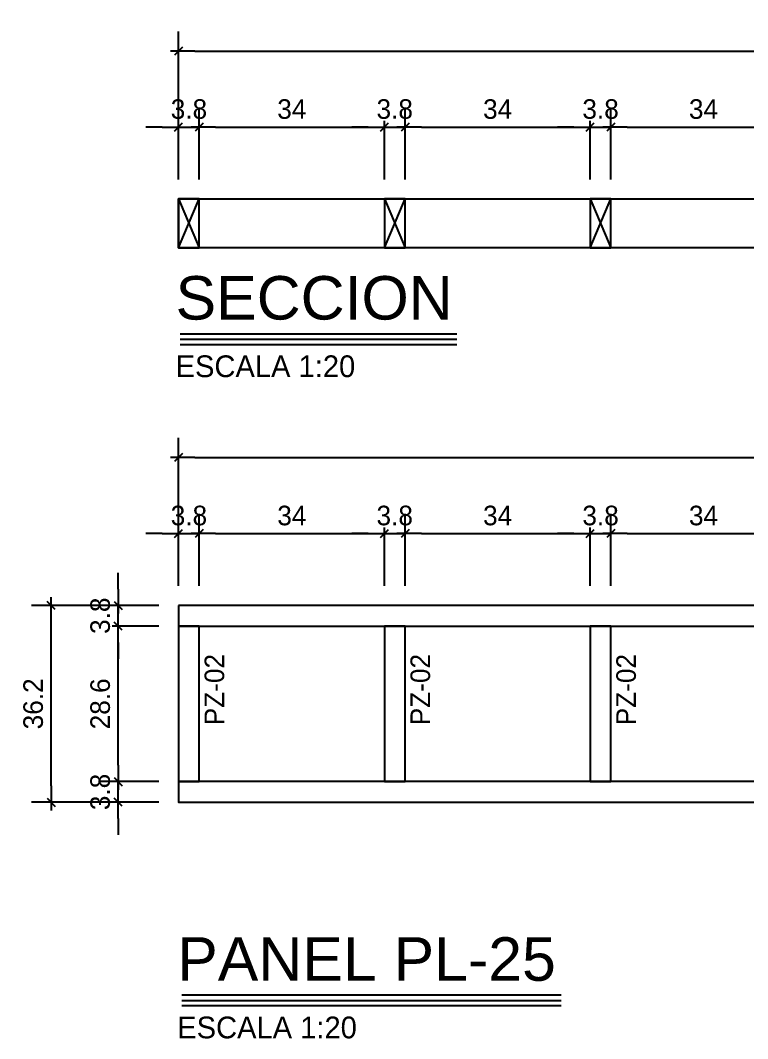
# Model space of a CAD drawing. Header units: millimetres. Extents: x 19458 to 19801, y 4351 to 4752.
# Drawn here: x 19607.777 to 19609.113, y 4506.953 to 4508.825 of the extents above; entities that cross this region are included whole.
import ezdxf
from ezdxf.enums import TextEntityAlignment as Align

# ---------------------------------------------------------------- set-up
doc = ezdxf.new("R2010")
doc.units = ezdxf.units.MM
for name, color, linetype in [('0 @ 0.2', 7, 'Continuous'), ('PANELES PARED', 2, 'Continuous'), ('TEXTO @ 0.2', 2, 'Continuous'), ('TEXTOS TITULOS @ 0.2', 3, 'Continuous')]:
    doc.layers.add(name, color=color, linetype=linetype)
doc.styles.add('century gothic', font='GOTHIC.TTF')
doc.styles.add('NOTAS', font='GOTHIC.TTF')
doc.styles.add('SMCtitulos', font='sanss___.ttf')
doc.dimstyles.new('ANOTATIVE CM SMCONSTRUCCIONES', dxfattribs={"dimscale": 0, "dimtxt": 0.18, "dimasz": 0.15, "dimexe": 0.18, "dimexo": 0.18, "dimgap": 0.07, "dimtad": 1, "dimdec": 1, "dimlfac": 100, "dimdsep": 46, "dimtxsty": 'century gothic', "dimblk1": 'FLECHA1', "dimblk2": 'FLECHA1', "dimsah": 1, "dimcen": 0.18, "dimdle": 0.075, "dimclrd": 1, "dimclre": 1, "dimclrt": 2, "dimaunit": 1, "dimadec": 0, "dimazin": 2, "dimtfac": 0.75, "dimtdec": 1, "dimtix": 1, "dimtmove": 2, "dimatfit": 3, "dimfxl": 0.09, "dimtvp": 1.5, "dimtfill": 1, "dimtolj": 1, "dimtzin": 0, "dimarcsym": 0})

# ---------------------------------------------------------------- blocks, each defined once
blk = doc.blocks.new('PL15')
at = {"layer": 'PANELES PARED'}
for points in [[(19458.741, 4500.7915), (19458.741, 4500.7535), (19461.2244, 4500.7535), (19461.2244, 4500.7915)], [(19458.779, 4500.7535), (19458.741, 4500.7535), (19458.741, 4500.4675), (19458.779, 4500.4675)], [(19459.1572, 4500.7535), (19459.1192, 4500.7535), (19459.1192, 4500.4675), (19459.1572, 4500.4675)], [(19459.5354, 4500.7535), (19459.4974, 4500.7535), (19459.4974, 4500.4675), (19459.5354, 4500.4675)], [(19459.9135, 4500.7535), (19459.8755, 4500.7535), (19459.8755, 4500.4675), (19459.9135, 4500.4675)], [(19459.9515, 4500.7535), (19459.9135, 4500.7535), (19459.9135, 4500.4675), (19459.9515, 4500.4675)], [(19460.3758, 4500.7535), (19460.3378, 4500.7535), (19460.3378, 4500.4675), (19460.3758, 4500.4675)], [(19460.8001, 4500.7535), (19460.7621, 4500.7535), (19460.7621, 4500.4675), (19460.8001, 4500.4675)], [(19461.2244, 4500.7535), (19461.1864, 4500.7535), (19461.1864, 4500.4675), (19461.2244, 4500.4675)], [(19458.741, 4500.4675), (19458.741, 4500.4295), (19461.2244, 4500.4295), (19461.2244, 4500.4675)]]:
    blk.add_lwpolyline(points, close=True, dxfattribs=at)
blk = doc.blocks.new('*U46')
at = {"color": 2}
blk.add_line((0.0001, 0.052), (3.4827, 0.052), dxfattribs=at)
at = {"color": 250}
blk.add_line((0.0001, 0), (3.4827, 0), dxfattribs=at)
at = {"color": 7}
blk.add_line((0.0001, -0.0469), (3.4827, -0.0469), dxfattribs=at)
at = {"color": 0, "linetype": 'ByBlock', "lineweight": -2, "style": 'NOTAS'}
for tag, p in [('1TITLE', (0.027, 1.0142)), ('2TITLE', (-0.0431, 0.1812))]:
    blk.add_attdef(tag, p, '', height=0.3, dxfattribs=at)
blk.add_attdef('SCALE', text='', height=0.18, dxfattribs=at).set_placement((-0.0431, -0.1475), align=Align.TOP_LEFT)
blk = doc.blocks.new('FLECHA1')
at = {"color": 1}
blk.add_line((-1, 0), (0.496, 0), dxfattribs=at)
at = {"color": 4}
blk.add_line((-0.246, -0.248), (0.248, 0.25), dxfattribs=at)
blk = doc.blocks.new('*D1468')
at = {"color": 1, "lineweight": -2, "transparency": 16777216}
for p, q in [((19607.9566, 4507.4553), (19607.9566, 4507.4853)), ((19608.0316, 4507.4253), (19607.9206, 4507.4253)), ((19607.9566, 4507.3873), (19607.9566, 4507.4253)), ((19608.0316, 4507.3873), (19607.9206, 4507.3873)), ((19607.9566, 4507.3573), (19607.9566, 4507.3273))]:
    blk.add_line(p, q, dxfattribs=at)
at = {"layer": 'Defpoints', "color": 0, "transparency": 16777216}
for p in [(19607.9566, 4507.4253), (19608.0676, 4507.4253), (19608.0676, 4507.3873)]:
    blk.add_point(p, dxfattribs=at)
at = {"color": 1, "lineweight": -2, "transparency": 16777216, "xscale": 0.03, "yscale": 0.03, "zscale": 0.03}
for p, rotation in [((19607.9566, 4507.4253), 270), ((19607.9566, 4507.3873), 90)]:
    blk.add_blockref('FLECHA1', p, dxfattribs=dict(at, rotation=rotation))
at = {"color": 2, "transparency": 16777216, "insert": (19607.9237, 4507.4063), "char_height": 0.036, "attachment_point": 5, "rotation": 90, "style": 'century gothic', "bg_fill": 3, "box_fill_scale": 1.1, "bg_fill_color": 256, "bg_fill_true_color": 13158600, "bg_fill_transparency": 0}
blk.add_mtext('\\A1;3.8', dxfattribs=at)
blk = doc.blocks.new('*D1469')
at = {"color": 1, "lineweight": -2, "transparency": 16777216}
for p, q in [((19608.0316, 4507.7113), (19607.9206, 4507.7113)), ((19607.9566, 4507.4553), (19607.9566, 4507.6813)), ((19608.0316, 4507.4253), (19607.9206, 4507.4253))]:
    blk.add_line(p, q, dxfattribs=at)
at = {"layer": 'Defpoints', "color": 0, "transparency": 16777216}
for p in [(19607.9566, 4507.7113), (19608.0676, 4507.7113), (19608.0676, 4507.4253)]:
    blk.add_point(p, dxfattribs=at)
at = {"color": 1, "lineweight": -2, "transparency": 16777216, "xscale": 0.03, "yscale": 0.03, "zscale": 0.03}
for p, rotation in [((19607.9566, 4507.7113), 90), ((19607.9566, 4507.4253), 270)]:
    blk.add_blockref('FLECHA1', p, dxfattribs=dict(at, rotation=rotation))
at = {"color": 2, "transparency": 16777216, "insert": (19607.9237, 4507.5683), "char_height": 0.036, "attachment_point": 5, "rotation": 90, "style": 'century gothic', "bg_fill": 3, "box_fill_scale": 1.1, "bg_fill_color": 256, "bg_fill_true_color": 13158600, "bg_fill_transparency": 0}
blk.add_mtext('\\A1;28.6', dxfattribs=at)
blk = doc.blocks.new('*D1470')
at = {"color": 1, "lineweight": -2, "transparency": 16777216}
for p, q in [((19607.9566, 4507.7793), (19607.9566, 4507.8093)), ((19608.0316, 4507.7493), (19607.9206, 4507.7493)), ((19607.9566, 4507.7113), (19607.9566, 4507.7493)), ((19608.0316, 4507.7113), (19607.9206, 4507.7113)), ((19607.9566, 4507.6813), (19607.9566, 4507.6513))]:
    blk.add_line(p, q, dxfattribs=at)
at = {"layer": 'Defpoints', "color": 0, "transparency": 16777216}
for p in [(19607.9566, 4507.7493), (19608.0676, 4507.7493), (19608.0676, 4507.7113)]:
    blk.add_point(p, dxfattribs=at)
at = {"color": 1, "lineweight": -2, "transparency": 16777216, "xscale": 0.03, "yscale": 0.03, "zscale": 0.03}
for p, rotation in [((19607.9566, 4507.7493), 270), ((19607.9566, 4507.7113), 90)]:
    blk.add_blockref('FLECHA1', p, dxfattribs=dict(at, rotation=rotation))
at = {"color": 2, "transparency": 16777216, "insert": (19607.9237, 4507.7303), "char_height": 0.036, "attachment_point": 5, "rotation": 90, "style": 'century gothic', "bg_fill": 3, "box_fill_scale": 1.1, "bg_fill_color": 256, "bg_fill_true_color": 13158600, "bg_fill_transparency": 0}
blk.add_mtext('\\A1;3.8', dxfattribs=at)
blk = doc.blocks.new('*D1471')
at = {"color": 1, "lineweight": -2, "transparency": 16777216}
for p, q in [((19608.0316, 4507.7493), (19607.7975, 4507.7493)), ((19607.8335, 4507.4173), (19607.8335, 4507.7193)), ((19608.0316, 4507.3873), (19607.7975, 4507.3873))]:
    blk.add_line(p, q, dxfattribs=at)
at = {"layer": 'Defpoints', "color": 0, "transparency": 16777216}
for p in [(19607.8335, 4507.7493), (19608.0676, 4507.7493), (19608.0676, 4507.3873)]:
    blk.add_point(p, dxfattribs=at)
at = {"color": 1, "lineweight": -2, "transparency": 16777216, "xscale": 0.03, "yscale": 0.03, "zscale": 0.03}
for p, rotation in [((19607.8335, 4507.7493), 90), ((19607.8335, 4507.3873), 270)]:
    blk.add_blockref('FLECHA1', p, dxfattribs=dict(at, rotation=rotation))
at = {"color": 2, "transparency": 16777216, "insert": (19607.8006, 4507.5683), "char_height": 0.036, "attachment_point": 5, "rotation": 90, "style": 'century gothic', "bg_fill": 3, "box_fill_scale": 1.1, "bg_fill_color": 256, "bg_fill_true_color": 13158600, "bg_fill_transparency": 0}
blk.add_mtext('\\A1;36.2', dxfattribs=at)
blk = doc.blocks.new('*D1472')
at = {"color": 1, "lineweight": -2, "transparency": 16777216}
for p, q in [((19608.0676, 4507.7853), (19608.0676, 4507.9174)), ((19608.1056, 4507.7853), (19608.1056, 4507.9174)), ((19608.0376, 4507.8814), (19608.0076, 4507.8814)), ((19608.0676, 4507.8814), (19608.1056, 4507.8814)), ((19608.1356, 4507.8814), (19608.1656, 4507.8814))]:
    blk.add_line(p, q, dxfattribs=at)
at = {"layer": 'Defpoints', "color": 0, "transparency": 16777216}
for p in [(19608.1056, 4507.8814), (19608.0676, 4507.7493), (19608.1056, 4507.7493)]:
    blk.add_point(p, dxfattribs=at)
at = {"color": 1, "lineweight": -2, "transparency": 16777216, "xscale": 0.03, "yscale": 0.03, "zscale": 0.03}
blk.add_blockref('FLECHA1', (19608.0676, 4507.8814), dxfattribs=at)
at = {"color": 1, "lineweight": -2, "transparency": 16777216, "xscale": 0.03, "yscale": 0.03, "zscale": 0.03, "rotation": 180}
blk.add_blockref('FLECHA1', (19608.1056, 4507.8814), dxfattribs=at)
at = {"color": 2, "transparency": 16777216, "insert": (19608.0866, 4507.9143), "char_height": 0.036, "attachment_point": 5, "style": 'century gothic', "bg_fill": 3, "box_fill_scale": 1.1, "bg_fill_color": 256, "bg_fill_true_color": 13158600, "bg_fill_transparency": 0}
blk.add_mtext('\\A1;3.8', dxfattribs=at)
blk = doc.blocks.new('*D1473')
at = {"color": 1, "lineweight": -2, "transparency": 16777216}
for p, q in [((19608.1056, 4507.7853), (19608.1056, 4507.9174)), ((19608.4457, 4507.7853), (19608.4457, 4507.9174)), ((19608.1356, 4507.8814), (19608.4157, 4507.8814))]:
    blk.add_line(p, q, dxfattribs=at)
at = {"layer": 'Defpoints', "color": 0, "transparency": 16777216}
for p in [(19608.4457, 4507.8814), (19608.1056, 4507.7493), (19608.4457, 4507.7493)]:
    blk.add_point(p, dxfattribs=at)
at = {"color": 1, "lineweight": -2, "transparency": 16777216, "xscale": 0.03, "yscale": 0.03, "zscale": 0.03, "rotation": 180}
blk.add_blockref('FLECHA1', (19608.1056, 4507.8814), dxfattribs=at)
at = {"color": 1, "lineweight": -2, "transparency": 16777216, "xscale": 0.03, "yscale": 0.03, "zscale": 0.03}
blk.add_blockref('FLECHA1', (19608.4457, 4507.8814), dxfattribs=at)
at = {"color": 2, "transparency": 16777216, "insert": (19608.2757, 4507.9143), "char_height": 0.036, "attachment_point": 5, "style": 'century gothic', "bg_fill": 3, "box_fill_scale": 1.1, "bg_fill_color": 256, "bg_fill_true_color": 13158600, "bg_fill_transparency": 0}
blk.add_mtext('\\A1;34', dxfattribs=at)
blk = doc.blocks.new('*D1474')
at = {"color": 1, "lineweight": -2, "transparency": 16777216}
for p, q in [((19608.4457, 4507.7853), (19608.4457, 4507.9174)), ((19608.4837, 4507.7853), (19608.4837, 4507.9174)), ((19608.4157, 4507.8814), (19608.3857, 4507.8814)), ((19608.4457, 4507.8814), (19608.4837, 4507.8814)), ((19608.5137, 4507.8814), (19608.5437, 4507.8814))]:
    blk.add_line(p, q, dxfattribs=at)
at = {"layer": 'Defpoints', "color": 0, "transparency": 16777216}
for p in [(19608.4837, 4507.8814), (19608.4457, 4507.7493), (19608.4837, 4507.7493)]:
    blk.add_point(p, dxfattribs=at)
at = {"color": 1, "lineweight": -2, "transparency": 16777216, "xscale": 0.03, "yscale": 0.03, "zscale": 0.03}
blk.add_blockref('FLECHA1', (19608.4457, 4507.8814), dxfattribs=at)
at = {"color": 1, "lineweight": -2, "transparency": 16777216, "xscale": 0.03, "yscale": 0.03, "zscale": 0.03, "rotation": 180}
blk.add_blockref('FLECHA1', (19608.4837, 4507.8814), dxfattribs=at)
at = {"color": 2, "transparency": 16777216, "insert": (19608.4647, 4507.9143), "char_height": 0.036, "attachment_point": 5, "style": 'century gothic', "bg_fill": 3, "box_fill_scale": 1.1, "bg_fill_color": 256, "bg_fill_true_color": 13158600, "bg_fill_transparency": 0}
blk.add_mtext('\\A1;3.8', dxfattribs=at)
blk = doc.blocks.new('*D1475')
at = {"color": 1, "lineweight": -2, "transparency": 16777216}
for p, q in [((19608.4837, 4507.7853), (19608.4837, 4507.9174)), ((19608.8239, 4507.7853), (19608.8239, 4507.9174)), ((19608.5137, 4507.8814), (19608.7939, 4507.8814))]:
    blk.add_line(p, q, dxfattribs=at)
at = {"layer": 'Defpoints', "color": 0, "transparency": 16777216}
for p in [(19608.8239, 4507.8814), (19608.4837, 4507.7493), (19608.8239, 4507.7493)]:
    blk.add_point(p, dxfattribs=at)
at = {"color": 1, "lineweight": -2, "transparency": 16777216, "xscale": 0.03, "yscale": 0.03, "zscale": 0.03, "rotation": 180}
blk.add_blockref('FLECHA1', (19608.4837, 4507.8814), dxfattribs=at)
at = {"color": 1, "lineweight": -2, "transparency": 16777216, "xscale": 0.03, "yscale": 0.03, "zscale": 0.03}
blk.add_blockref('FLECHA1', (19608.8239, 4507.8814), dxfattribs=at)
at = {"color": 2, "transparency": 16777216, "insert": (19608.6538, 4507.9143), "char_height": 0.036, "attachment_point": 5, "style": 'century gothic', "bg_fill": 3, "box_fill_scale": 1.1, "bg_fill_color": 256, "bg_fill_true_color": 13158600, "bg_fill_transparency": 0}
blk.add_mtext('\\A1;34', dxfattribs=at)
blk = doc.blocks.new('*D1476')
at = {"color": 1, "lineweight": -2, "transparency": 16777216}
for p, q in [((19608.8239, 4507.7853), (19608.8239, 4507.9174)), ((19608.8619, 4507.7853), (19608.8619, 4507.9174)), ((19608.7939, 4507.8814), (19608.7639, 4507.8814)), ((19608.8239, 4507.8814), (19608.8619, 4507.8814)), ((19608.8919, 4507.8814), (19608.9219, 4507.8814))]:
    blk.add_line(p, q, dxfattribs=at)
at = {"layer": 'Defpoints', "color": 0, "transparency": 16777216}
for p in [(19608.8619, 4507.8814), (19608.8239, 4507.7493), (19608.8619, 4507.7493)]:
    blk.add_point(p, dxfattribs=at)
at = {"color": 1, "lineweight": -2, "transparency": 16777216, "xscale": 0.03, "yscale": 0.03, "zscale": 0.03}
blk.add_blockref('FLECHA1', (19608.8239, 4507.8814), dxfattribs=at)
at = {"color": 1, "lineweight": -2, "transparency": 16777216, "xscale": 0.03, "yscale": 0.03, "zscale": 0.03, "rotation": 180}
blk.add_blockref('FLECHA1', (19608.8619, 4507.8814), dxfattribs=at)
at = {"color": 2, "transparency": 16777216, "insert": (19608.8429, 4507.9143), "char_height": 0.036, "attachment_point": 5, "style": 'century gothic', "bg_fill": 3, "box_fill_scale": 1.1, "bg_fill_color": 256, "bg_fill_true_color": 13158600, "bg_fill_transparency": 0}
blk.add_mtext('\\A1;3.8', dxfattribs=at)
blk = doc.blocks.new('*D1477')
at = {"color": 1, "lineweight": -2, "transparency": 16777216}
for p, q in [((19608.8619, 4507.7853), (19608.8619, 4507.9174)), ((19609.2021, 4507.7853), (19609.2021, 4507.9174)), ((19608.8919, 4507.8814), (19609.1721, 4507.8814))]:
    blk.add_line(p, q, dxfattribs=at)
at = {"layer": 'Defpoints', "color": 0, "transparency": 16777216}
for p in [(19609.2021, 4507.8814), (19608.8619, 4507.7493), (19609.2021, 4507.7493)]:
    blk.add_point(p, dxfattribs=at)
at = {"color": 1, "lineweight": -2, "transparency": 16777216, "xscale": 0.03, "yscale": 0.03, "zscale": 0.03, "rotation": 180}
blk.add_blockref('FLECHA1', (19608.8619, 4507.8814), dxfattribs=at)
at = {"color": 1, "lineweight": -2, "transparency": 16777216, "xscale": 0.03, "yscale": 0.03, "zscale": 0.03}
blk.add_blockref('FLECHA1', (19609.2021, 4507.8814), dxfattribs=at)
at = {"color": 2, "transparency": 16777216, "insert": (19609.032, 4507.9143), "char_height": 0.036, "attachment_point": 5, "style": 'century gothic', "bg_fill": 3, "box_fill_scale": 1.1, "bg_fill_color": 256, "bg_fill_true_color": 13158600, "bg_fill_transparency": 0}
blk.add_mtext('\\A1;34', dxfattribs=at)
blk = doc.blocks.new('*D1486')
at = {"color": 1, "lineweight": -2, "transparency": 16777216}
for p, q in [((19608.0676, 4507.7853), (19608.0676, 4508.0571)), ((19610.551, 4507.7853), (19610.551, 4508.0571)), ((19608.0976, 4508.0211), (19610.521, 4508.0211))]:
    blk.add_line(p, q, dxfattribs=at)
at = {"layer": 'Defpoints', "color": 0, "transparency": 16777216}
for p in [(19610.551, 4508.0211), (19608.0676, 4507.7493), (19610.551, 4507.7493)]:
    blk.add_point(p, dxfattribs=at)
at = {"color": 1, "lineweight": -2, "transparency": 16777216, "xscale": 0.03, "yscale": 0.03, "zscale": 0.03, "rotation": 180}
blk.add_blockref('FLECHA1', (19608.0676, 4508.0211), dxfattribs=at)
at = {"color": 1, "lineweight": -2, "transparency": 16777216, "xscale": 0.03, "yscale": 0.03, "zscale": 0.03}
blk.add_blockref('FLECHA1', (19610.551, 4508.0211), dxfattribs=at)
at = {"color": 2, "transparency": 16777216, "insert": (19609.3093, 4508.054), "char_height": 0.036, "attachment_point": 5, "style": 'century gothic', "bg_fill": 3, "box_fill_scale": 1.1, "bg_fill_color": 256, "bg_fill_true_color": 13158600, "bg_fill_transparency": 0}
blk.add_mtext('\\A1;248.3', dxfattribs=at)
blk = doc.blocks.new('PZ1')
at = {"layer": 'PANELES PARED'}
for p, q in [((19503.9863, 4507.8495), (19504.0243, 4507.7595)), ((19503.9863, 4507.7595), (19504.0243, 4507.8495))]:
    blk.add_line(p, q, dxfattribs=at)
blk.add_lwpolyline([(19503.9863, 4507.7595), (19504.0243, 4507.7595), (19504.0243, 4507.8495), (19503.9863, 4507.8495)], close=True, dxfattribs=at)
blk = doc.blocks.new('*U14')
at = {"color": 2}
blk.add_line((0.0001, 0.052), (2.541, 0.052), dxfattribs=at)
at = {"color": 250}
blk.add_line((0.0001, 0), (2.541, 0), dxfattribs=at)
at = {"color": 7}
blk.add_line((0.0001, -0.0469), (2.541, -0.0469), dxfattribs=at)
at = {"color": 0, "linetype": 'ByBlock', "lineweight": -2, "style": 'NOTAS'}
for tag, p in [('1TITLE', (0.027, 1.0142)), ('2TITLE', (-0.0431, 0.1812))]:
    blk.add_attdef(tag, p, '', height=0.3, dxfattribs=at)
blk.add_attdef('SCALE', text='', height=0.18, dxfattribs=at).set_placement((-0.0431, -0.1475), align=Align.TOP_LEFT)
blk = doc.blocks.new('*D1499')
at = {"color": 1, "lineweight": -2, "transparency": 16777216}
for p, q in [((19608.0676, 4508.5324), (19608.0676, 4508.6646)), ((19608.1056, 4508.5324), (19608.1056, 4508.6646)), ((19608.0376, 4508.6286), (19608.0076, 4508.6286)), ((19608.0676, 4508.6286), (19608.1056, 4508.6286)), ((19608.1356, 4508.6286), (19608.1656, 4508.6286))]:
    blk.add_line(p, q, dxfattribs=at)
at = {"layer": 'Defpoints', "color": 0, "transparency": 16777216}
for p in [(19608.1056, 4508.6286), (19608.0676, 4508.4964), (19608.1056, 4508.4964)]:
    blk.add_point(p, dxfattribs=at)
at = {"color": 1, "lineweight": -2, "transparency": 16777216, "xscale": 0.03, "yscale": 0.03, "zscale": 0.03}
blk.add_blockref('FLECHA1', (19608.0676, 4508.6286), dxfattribs=at)
at = {"color": 1, "lineweight": -2, "transparency": 16777216, "xscale": 0.03, "yscale": 0.03, "zscale": 0.03, "rotation": 180}
blk.add_blockref('FLECHA1', (19608.1056, 4508.6286), dxfattribs=at)
at = {"color": 2, "transparency": 16777216, "insert": (19608.0866, 4508.6615), "char_height": 0.036, "attachment_point": 5, "style": 'century gothic', "bg_fill": 3, "box_fill_scale": 1.1, "bg_fill_color": 256, "bg_fill_true_color": 13158600, "bg_fill_transparency": 0}
blk.add_mtext('\\A1;3.8', dxfattribs=at)
blk = doc.blocks.new('*D1500')
at = {"color": 1, "lineweight": -2, "transparency": 16777216}
for p, q in [((19608.1056, 4508.5324), (19608.1056, 4508.6646)), ((19608.4457, 4508.5324), (19608.4457, 4508.6646)), ((19608.1356, 4508.6286), (19608.4157, 4508.6286))]:
    blk.add_line(p, q, dxfattribs=at)
at = {"layer": 'Defpoints', "color": 0, "transparency": 16777216}
for p in [(19608.4457, 4508.6286), (19608.1056, 4508.4964), (19608.4457, 4508.4964)]:
    blk.add_point(p, dxfattribs=at)
at = {"color": 1, "lineweight": -2, "transparency": 16777216, "xscale": 0.03, "yscale": 0.03, "zscale": 0.03, "rotation": 180}
blk.add_blockref('FLECHA1', (19608.1056, 4508.6286), dxfattribs=at)
at = {"color": 1, "lineweight": -2, "transparency": 16777216, "xscale": 0.03, "yscale": 0.03, "zscale": 0.03}
blk.add_blockref('FLECHA1', (19608.4457, 4508.6286), dxfattribs=at)
at = {"color": 2, "transparency": 16777216, "insert": (19608.2757, 4508.6615), "char_height": 0.036, "attachment_point": 5, "style": 'century gothic', "bg_fill": 3, "box_fill_scale": 1.1, "bg_fill_color": 256, "bg_fill_true_color": 13158600, "bg_fill_transparency": 0}
blk.add_mtext('\\A1;34', dxfattribs=at)
blk = doc.blocks.new('*D1501')
at = {"color": 1, "lineweight": -2, "transparency": 16777216}
for p, q in [((19608.4457, 4508.5324), (19608.4457, 4508.6646)), ((19608.4837, 4508.5324), (19608.4837, 4508.6646)), ((19608.4157, 4508.6286), (19608.3857, 4508.6286)), ((19608.4457, 4508.6286), (19608.4837, 4508.6286)), ((19608.5137, 4508.6286), (19608.5437, 4508.6286))]:
    blk.add_line(p, q, dxfattribs=at)
at = {"layer": 'Defpoints', "color": 0, "transparency": 16777216}
for p in [(19608.4837, 4508.6286), (19608.4457, 4508.4964), (19608.4837, 4508.4964)]:
    blk.add_point(p, dxfattribs=at)
at = {"color": 1, "lineweight": -2, "transparency": 16777216, "xscale": 0.03, "yscale": 0.03, "zscale": 0.03}
blk.add_blockref('FLECHA1', (19608.4457, 4508.6286), dxfattribs=at)
at = {"color": 1, "lineweight": -2, "transparency": 16777216, "xscale": 0.03, "yscale": 0.03, "zscale": 0.03, "rotation": 180}
blk.add_blockref('FLECHA1', (19608.4837, 4508.6286), dxfattribs=at)
at = {"color": 2, "transparency": 16777216, "insert": (19608.4647, 4508.6615), "char_height": 0.036, "attachment_point": 5, "style": 'century gothic', "bg_fill": 3, "box_fill_scale": 1.1, "bg_fill_color": 256, "bg_fill_true_color": 13158600, "bg_fill_transparency": 0}
blk.add_mtext('\\A1;3.8', dxfattribs=at)
blk = doc.blocks.new('*D1502')
at = {"color": 1, "lineweight": -2, "transparency": 16777216}
for p, q in [((19608.4837, 4508.5324), (19608.4837, 4508.6646)), ((19608.8239, 4508.5324), (19608.8239, 4508.6646)), ((19608.5137, 4508.6286), (19608.7939, 4508.6286))]:
    blk.add_line(p, q, dxfattribs=at)
at = {"layer": 'Defpoints', "color": 0, "transparency": 16777216}
for p in [(19608.8239, 4508.6286), (19608.4837, 4508.4964), (19608.8239, 4508.4964)]:
    blk.add_point(p, dxfattribs=at)
at = {"color": 1, "lineweight": -2, "transparency": 16777216, "xscale": 0.03, "yscale": 0.03, "zscale": 0.03, "rotation": 180}
blk.add_blockref('FLECHA1', (19608.4837, 4508.6286), dxfattribs=at)
at = {"color": 1, "lineweight": -2, "transparency": 16777216, "xscale": 0.03, "yscale": 0.03, "zscale": 0.03}
blk.add_blockref('FLECHA1', (19608.8239, 4508.6286), dxfattribs=at)
at = {"color": 2, "transparency": 16777216, "insert": (19608.6538, 4508.6615), "char_height": 0.036, "attachment_point": 5, "style": 'century gothic', "bg_fill": 3, "box_fill_scale": 1.1, "bg_fill_color": 256, "bg_fill_true_color": 13158600, "bg_fill_transparency": 0}
blk.add_mtext('\\A1;34', dxfattribs=at)
blk = doc.blocks.new('*D1503')
at = {"color": 1, "lineweight": -2, "transparency": 16777216}
for p, q in [((19608.8239, 4508.5324), (19608.8239, 4508.6646)), ((19608.8619, 4508.5324), (19608.8619, 4508.6646)), ((19608.7939, 4508.6286), (19608.7639, 4508.6286)), ((19608.8239, 4508.6286), (19608.8619, 4508.6286)), ((19608.8919, 4508.6286), (19608.9219, 4508.6286))]:
    blk.add_line(p, q, dxfattribs=at)
at = {"layer": 'Defpoints', "color": 0, "transparency": 16777216}
for p in [(19608.8619, 4508.6286), (19608.8239, 4508.4964), (19608.8619, 4508.4964)]:
    blk.add_point(p, dxfattribs=at)
at = {"color": 1, "lineweight": -2, "transparency": 16777216, "xscale": 0.03, "yscale": 0.03, "zscale": 0.03}
blk.add_blockref('FLECHA1', (19608.8239, 4508.6286), dxfattribs=at)
at = {"color": 1, "lineweight": -2, "transparency": 16777216, "xscale": 0.03, "yscale": 0.03, "zscale": 0.03, "rotation": 180}
blk.add_blockref('FLECHA1', (19608.8619, 4508.6286), dxfattribs=at)
at = {"color": 2, "transparency": 16777216, "insert": (19608.8429, 4508.6615), "char_height": 0.036, "attachment_point": 5, "style": 'century gothic', "bg_fill": 3, "box_fill_scale": 1.1, "bg_fill_color": 256, "bg_fill_true_color": 13158600, "bg_fill_transparency": 0}
blk.add_mtext('\\A1;3.8', dxfattribs=at)
blk = doc.blocks.new('*D1504')
at = {"color": 1, "lineweight": -2, "transparency": 16777216}
for p, q in [((19608.8619, 4508.5324), (19608.8619, 4508.6646)), ((19609.2021, 4508.5324), (19609.2021, 4508.6646)), ((19608.8919, 4508.6286), (19609.1721, 4508.6286))]:
    blk.add_line(p, q, dxfattribs=at)
at = {"layer": 'Defpoints', "color": 0, "transparency": 16777216}
for p in [(19609.2021, 4508.6286), (19608.8619, 4508.4964), (19609.2021, 4508.4964)]:
    blk.add_point(p, dxfattribs=at)
at = {"color": 1, "lineweight": -2, "transparency": 16777216, "xscale": 0.03, "yscale": 0.03, "zscale": 0.03, "rotation": 180}
blk.add_blockref('FLECHA1', (19608.8619, 4508.6286), dxfattribs=at)
at = {"color": 1, "lineweight": -2, "transparency": 16777216, "xscale": 0.03, "yscale": 0.03, "zscale": 0.03}
blk.add_blockref('FLECHA1', (19609.2021, 4508.6286), dxfattribs=at)
at = {"color": 2, "transparency": 16777216, "insert": (19609.032, 4508.6615), "char_height": 0.036, "attachment_point": 5, "style": 'century gothic', "bg_fill": 3, "box_fill_scale": 1.1, "bg_fill_color": 256, "bg_fill_true_color": 13158600, "bg_fill_transparency": 0}
blk.add_mtext('\\A1;34', dxfattribs=at)
blk = doc.blocks.new('*D1513')
at = {"color": 1, "lineweight": -2, "transparency": 16777216}
for p, q in [((19608.0676, 4508.5324), (19608.0676, 4508.8042)), ((19610.551, 4508.5324), (19610.551, 4508.8042)), ((19608.0976, 4508.7682), (19610.521, 4508.7682))]:
    blk.add_line(p, q, dxfattribs=at)
at = {"layer": 'Defpoints', "color": 0, "transparency": 16777216}
for p in [(19610.551, 4508.7682), (19608.0676, 4508.4964), (19610.551, 4508.4964)]:
    blk.add_point(p, dxfattribs=at)
at = {"color": 1, "lineweight": -2, "transparency": 16777216, "xscale": 0.03, "yscale": 0.03, "zscale": 0.03, "rotation": 180}
blk.add_blockref('FLECHA1', (19608.0676, 4508.7682), dxfattribs=at)
at = {"color": 1, "lineweight": -2, "transparency": 16777216, "xscale": 0.03, "yscale": 0.03, "zscale": 0.03}
blk.add_blockref('FLECHA1', (19610.551, 4508.7682), dxfattribs=at)
at = {"color": 2, "transparency": 16777216, "insert": (19609.3093, 4508.8011), "char_height": 0.036, "attachment_point": 5, "style": 'century gothic', "bg_fill": 3, "box_fill_scale": 1.1, "bg_fill_color": 256, "bg_fill_true_color": 13158600, "bg_fill_transparency": 0}
blk.add_mtext('\\A1;248.3', dxfattribs=at)

msp = doc.modelspace()

# ---------------------------------------------------------------- linework, layer by layer
at = {"layer": 'PANELES PARED'}
msp.add_lwpolyline([(19608.0676, 4508.4964), (19610.551, 4508.4964), (19610.551, 4508.4064), (19608.0676, 4508.4064)], close=True, dxfattribs=at)

# ---------------------------------------------------------------- block references
for name, p in [('PZ1', (104.0813, 0.6469)), ('PZ1', (104.4595, 0.6469)), ('PZ1', (104.8376, 0.6469)), ('PL15', (149.3265, 6.9578))]:
    msp.add_blockref(name, p)
at = {"layer": 'TEXTOS TITULOS @ 0.2'}
ref = msp.add_blockref('*U14', (19608.0707, 4508.2384), dxfattribs=dict(at, xscale=0.2, yscale=0.2, zscale=0.2))
ref.add_attrib('2TITLE', 'SECCION', (19608.0621, 4508.2747), dxfattribs={"layer": '0', "color": 0, "linetype": 'ByBlock', "lineweight": -2, "height": 0.08, "style": 'SMCtitulos'})
ref.add_attrib('SCALE', 'ESCALA 1:20', dxfattribs={"layer": '0', "color": 0, "linetype": 'ByBlock', "lineweight": -2, "height": 0.04, "style": 'NOTAS'}).set_placement((19608.0621, 4508.2089), align=Align.TOP_LEFT)
ref = msp.add_blockref('*U46', (19608.0737, 4507.0229), dxfattribs=dict(at, xscale=0.2, yscale=0.2, zscale=0.2))
ref.add_attrib('2TITLE', 'PANEL PL-25', (19608.0651, 4507.0592), dxfattribs={"layer": '0', "color": 0, "linetype": 'ByBlock', "lineweight": -2, "height": 0.08, "style": 'SMCtitulos'})
ref.add_attrib('SCALE', 'ESCALA 1:20', dxfattribs={"layer": '0', "color": 0, "linetype": 'ByBlock', "lineweight": -2, "height": 0.04, "style": 'NOTAS'}).set_placement((19608.0651, 4506.9934), align=Align.TOP_LEFT)

# ---------------------------------------------------------------- texts
at = {"layer": 'TEXTO @ 0.2', "color": 2, "char_height": 0.036, "width": 0.095414, "attachment_point": 1, "rotation": 90, "style": 'century gothic'}
for insert in [(19608.1154, 4507.529), (19608.4936, 4507.529), (19608.8718, 4507.529)]:
    msp.add_mtext('PZ-02 ', dxfattribs=dict(at, insert=insert))

# ---------------------------------------------------------------- next in the draw order: dimensions: what is measured, and where the dimension line sits
at = {"layer": '0 @ 0.2'}
dim = msp.add_linear_dim(base=(19608.1056, 4508.6286), p1=(19608.0676, 4508.4964), p2=(19608.1056, 4508.4964), dimstyle='ANOTATIVE CM SMCONSTRUCCIONES', override={"dimscale": 0.2, "dimtix": 1, "dimtofl": 1, "dimtmove": 2, "dimatfit": 3}, dxfattribs=at)
dim.commit()
dim.dimension.update_dxf_attribs({"geometry": '*D1499', "text_midpoint": (19608.0866, 4508.6615)})
dim = msp.add_linear_dim(base=(19607.9566, 4507.4253), p1=(19608.0676, 4507.3873), p2=(19608.0676, 4507.4253), angle=90, dimstyle='ANOTATIVE CM SMCONSTRUCCIONES', override={"dimscale": 0.2, "dimtix": 1, "dimtofl": 1, "dimtmove": 2, "dimatfit": 3}, dxfattribs=at)
dim.commit()
dim.dimension.update_dxf_attribs({"geometry": '*D1468', "text_midpoint": (19607.9237, 4507.4063)})

# ---------------------------------------------------------------- next in the draw order: dimensions: what is measured, and where the dimension line sits
dim = msp.add_linear_dim(base=(19608.4457, 4508.6286), p1=(19608.1056, 4508.4964), p2=(19608.4457, 4508.4964), dimstyle='ANOTATIVE CM SMCONSTRUCCIONES', override={"dimscale": 0.2, "dimtix": 1, "dimtofl": 1, "dimtmove": 2, "dimatfit": 3}, dxfattribs=at)
dim.commit()
dim.dimension.update_dxf_attribs({"geometry": '*D1500', "text_midpoint": (19608.2757, 4508.6615)})
dim = msp.add_linear_dim(base=(19607.9566, 4507.7113), p1=(19608.0676, 4507.4253), p2=(19608.0676, 4507.7113), angle=90, dimstyle='ANOTATIVE CM SMCONSTRUCCIONES', override={"dimscale": 0.2, "dimtix": 1, "dimtofl": 1, "dimtmove": 2, "dimatfit": 3}, dxfattribs=at)
dim.commit()
dim.dimension.update_dxf_attribs({"geometry": '*D1469', "text_midpoint": (19607.9237, 4507.5683)})

# ---------------------------------------------------------------- next in the draw order: dimensions: what is measured, and where the dimension line sits
dim = msp.add_linear_dim(base=(19608.4837, 4508.6286), p1=(19608.4457, 4508.4964), p2=(19608.4837, 4508.4964), dimstyle='ANOTATIVE CM SMCONSTRUCCIONES', override={"dimscale": 0.2, "dimtix": 1, "dimtofl": 1, "dimtmove": 2, "dimatfit": 3}, dxfattribs=at)
dim.commit()
dim.dimension.update_dxf_attribs({"geometry": '*D1501', "text_midpoint": (19608.4647, 4508.6615)})
dim = msp.add_linear_dim(base=(19607.9566, 4507.7493), p1=(19608.0676, 4507.7113), p2=(19608.0676, 4507.7493), angle=90, dimstyle='ANOTATIVE CM SMCONSTRUCCIONES', override={"dimscale": 0.2, "dimtix": 1, "dimtofl": 1, "dimtmove": 2, "dimatfit": 3}, dxfattribs=at)
dim.commit()
dim.dimension.update_dxf_attribs({"geometry": '*D1470', "text_midpoint": (19607.9237, 4507.7303)})

# ---------------------------------------------------------------- next in the draw order: dimensions: what is measured, and where the dimension line sits
dim = msp.add_linear_dim(base=(19608.8239, 4508.6286), p1=(19608.4837, 4508.4964), p2=(19608.8239, 4508.4964), dimstyle='ANOTATIVE CM SMCONSTRUCCIONES', override={"dimscale": 0.2, "dimtix": 1, "dimtofl": 1, "dimtmove": 2, "dimatfit": 3}, dxfattribs=at)
dim.commit()
dim.dimension.update_dxf_attribs({"geometry": '*D1502', "text_midpoint": (19608.6538, 4508.6615)})
dim = msp.add_linear_dim(base=(19607.8335, 4507.7493), p1=(19608.0676, 4507.3873), p2=(19608.0676, 4507.7493), angle=90, dimstyle='ANOTATIVE CM SMCONSTRUCCIONES', override={"dimscale": 0.2, "dimtix": 1, "dimtofl": 1, "dimtmove": 2, "dimatfit": 3}, dxfattribs=at)
dim.commit()
dim.dimension.update_dxf_attribs({"geometry": '*D1471', "text_midpoint": (19607.8006, 4507.5683)})

# ---------------------------------------------------------------- next in the draw order: dimensions: what is measured, and where the dimension line sits
for base, p1, p2, picture, middle in [((19608.8619, 4508.6286), (19608.8239, 4508.4964), (19608.8619, 4508.4964), '*D1503', (19608.8429, 4508.6615)), ((19608.1056, 4507.8814), (19608.0676, 4507.7493), (19608.1056, 4507.7493), '*D1472', (19608.0866, 4507.9143))]:
    dim = msp.add_linear_dim(base=base, p1=p1, p2=p2, dimstyle='ANOTATIVE CM SMCONSTRUCCIONES', override={"dimscale": 0.2, "dimtix": 1, "dimtofl": 1, "dimtmove": 2, "dimatfit": 3}, dxfattribs=at)
    dim.commit()
    dim.dimension.update_dxf_attribs({"geometry": picture, "text_midpoint": middle})

# ---------------------------------------------------------------- next in the draw order: dimensions: what is measured, and where the dimension line sits
for base, p1, p2, picture, middle in [((19609.2021, 4508.6286), (19608.8619, 4508.4964), (19609.2021, 4508.4964), '*D1504', (19609.032, 4508.6615)), ((19608.4457, 4507.8814), (19608.1056, 4507.7493), (19608.4457, 4507.7493), '*D1473', (19608.2757, 4507.9143))]:
    dim = msp.add_linear_dim(base=base, p1=p1, p2=p2, dimstyle='ANOTATIVE CM SMCONSTRUCCIONES', override={"dimscale": 0.2, "dimtix": 1, "dimtofl": 1, "dimtmove": 2, "dimatfit": 3}, dxfattribs=at)
    dim.commit()
    dim.dimension.update_dxf_attribs({"geometry": picture, "text_midpoint": middle})

# ---------------------------------------------------------------- next in the draw order: dimensions: what is measured, and where the dimension line sits
for base, p1, p2, picture, middle in [((19610.551, 4508.7682), (19608.0676, 4508.4964), (19610.551, 4508.4964), '*D1513', (19609.3093, 4508.8011)), ((19608.4837, 4507.8814), (19608.4457, 4507.7493), (19608.4837, 4507.7493), '*D1474', (19608.4647, 4507.9143))]:
    dim = msp.add_linear_dim(base=base, p1=p1, p2=p2, dimstyle='ANOTATIVE CM SMCONSTRUCCIONES', override={"dimscale": 0.2, "dimtix": 1, "dimtofl": 1, "dimtmove": 2, "dimatfit": 3}, dxfattribs=at)
    dim.commit()
    dim.dimension.update_dxf_attribs({"geometry": picture, "text_midpoint": middle})

# ---------------------------------------------------------------- next in the draw order: dimensions: what is measured, and where the dimension line sits
dim = msp.add_linear_dim(base=(19608.8239, 4507.8814), p1=(19608.4837, 4507.7493), p2=(19608.8239, 4507.7493), dimstyle='ANOTATIVE CM SMCONSTRUCCIONES', override={"dimscale": 0.2, "dimtix": 1, "dimtofl": 1, "dimtmove": 2, "dimatfit": 3}, dxfattribs=at)
dim.commit()
dim.dimension.update_dxf_attribs({"geometry": '*D1475', "text_midpoint": (19608.6538, 4507.9143)})

# ---------------------------------------------------------------- next in the draw order: dimensions: what is measured, and where the dimension line sits
dim = msp.add_linear_dim(base=(19608.8619, 4507.8814), p1=(19608.8239, 4507.7493), p2=(19608.8619, 4507.7493), dimstyle='ANOTATIVE CM SMCONSTRUCCIONES', override={"dimscale": 0.2, "dimtix": 1, "dimtofl": 1, "dimtmove": 2, "dimatfit": 3}, dxfattribs=at)
dim.commit()
dim.dimension.update_dxf_attribs({"geometry": '*D1476', "text_midpoint": (19608.8429, 4507.9143)})

# ---------------------------------------------------------------- next in the draw order: dimensions: what is measured, and where the dimension line sits
dim = msp.add_linear_dim(base=(19609.2021, 4507.8814), p1=(19608.8619, 4507.7493), p2=(19609.2021, 4507.7493), dimstyle='ANOTATIVE CM SMCONSTRUCCIONES', override={"dimscale": 0.2, "dimtix": 1, "dimtofl": 1, "dimtmove": 2, "dimatfit": 3}, dxfattribs=at)
dim.commit()
dim.dimension.update_dxf_attribs({"geometry": '*D1477', "text_midpoint": (19609.032, 4507.9143)})

# ---------------------------------------------------------------- next in the draw order: dimensions: what is measured, and where the dimension line sits
dim = msp.add_linear_dim(base=(19610.551, 4508.0211), p1=(19608.0676, 4507.7493), p2=(19610.551, 4507.7493), dimstyle='ANOTATIVE CM SMCONSTRUCCIONES', override={"dimscale": 0.2, "dimtix": 1, "dimtofl": 1, "dimtmove": 2, "dimatfit": 3}, dxfattribs=at)
dim.commit()
dim.dimension.update_dxf_attribs({"geometry": '*D1486', "text_midpoint": (19609.3093, 4508.054)})

doc.saveas('drawing.dxf')
